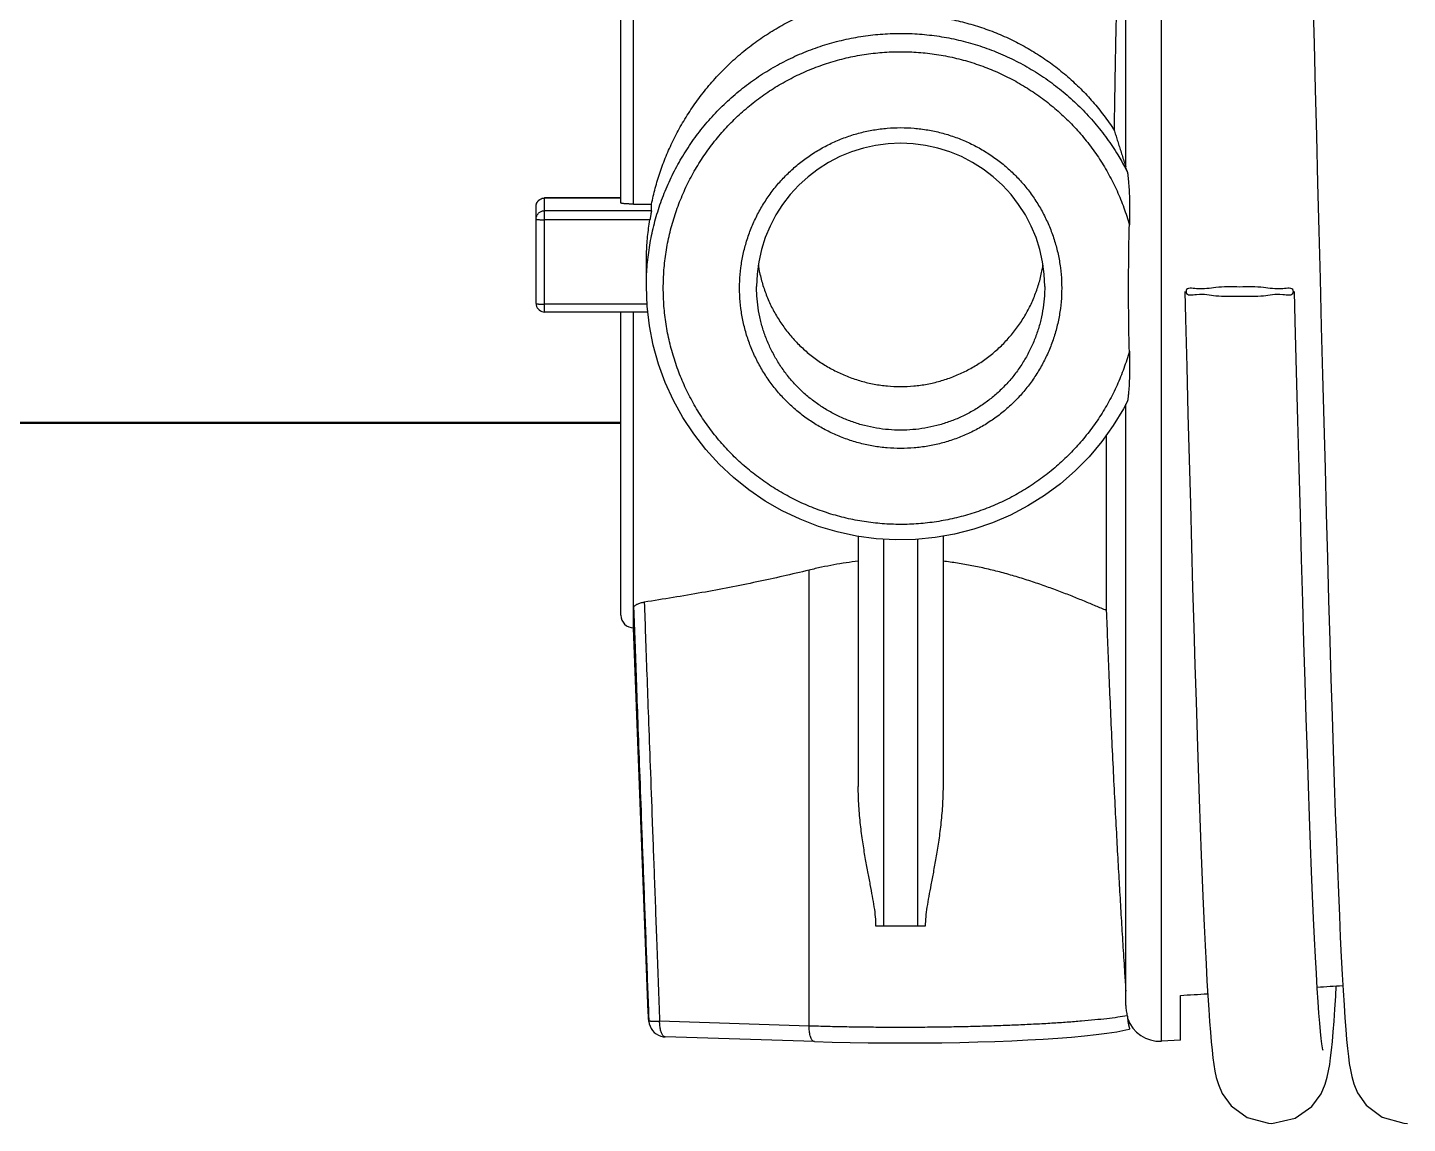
# Model space of a CAD drawing. Header units: millimetres. Extents: x 21899 to 38731, y -5425 to 3612.
# Drawn here: x 24246.6 to 24328, y 3128.8 to 3193.4 of the extents above; entities that cross this region are included whole.
import ezdxf

# ---------------------------------------------------------------- set-up
doc = ezdxf.new("R2010")
doc.units = ezdxf.units.MM

msp = doc.modelspace()

# ---------------------------------------------------------------- linework, layer by layer
at = {"color": 9, "linetype": 'Continuous'}
for p, q in [((24313.50310578396, 3133.604167306057), (24313.50310578396, 3230.395855155759)), ((24282.35988160016, 3183.012189320856), (24282.35988160016, 3203.261522728157)), ((24277.10988160016, 3176.641850659456), (24277.10988160016, 3183.371988769359)), ((24281.60988160016, 3183.370261648459), (24277.10988160016, 3183.370261648459)), ((24283.41294314346, 3182.622852329758), (24277.10988160016, 3182.622852329758)), ((24283.31968214246, 3182.083056710755), (24277.10988160016, 3182.083056710755)), ((24283.15030381846, 3177.100327919557), (24277.10988160016, 3177.100327919557)), ((24282.35988160016, 3159.18902343636), (24282.35988160016, 3176.641850659456)), ((23876.46043046949, 3170.146477480757), (24281.60988160016, 3170.146477480757)), ((24297.10988160016, 3140.394225824159), (24297.10988160016, 3163.230674198559)), ((24299.10988160016, 3163.224165871856), (24299.10988160016, 3140.394225824159)), ((24292.70927992646, 3134.49849067886), (24292.70927992646, 3161.40735993936)), ((24283.25762270896, 3134.765851296259), (24283.25404176876, 3134.820819035958)), ((24292.70927992646, 3134.49849067886), (24283.89328034056, 3134.781034758758)), ((24284.22129414926, 3133.859023918758), (24284.22125914156, 3133.859025043756))]:
    msp.add_line(p, q, dxfattribs=at)
at = {"color": 7, "linetype": 'Continuous'}
for p, q in [((24311.39211849806, 3185.136022333456), (24311.39211849806, 3227.135544559958)), ((24281.60988160016, 3183.074981882957), (24281.60988160016, 3205.250005018956)), ((24281.60988160016, 3183.371988769359), (24277.10988160016, 3183.371988769359)), ((24276.60988160016, 3177.141850659456), (24276.60988160016, 3182.871988769359)), ((24282.35988160016, 3183.012189320856), (24283.41294314346, 3183.012189320856)), ((24283.41294314346, 3182.622852329758), (24283.41294314346, 3183.012189320856)), ((24283.10988160016, 3178.138396417657), (24283.10988160016, 3179.59169231516)), ((24283.19460941225, 3176.641850659456), (24277.10988160016, 3176.641850659456)), ((24281.60988160016, 3158.750017442857), (24281.60988160016, 3176.641850659456)), ((24311.39211849806, 3135.707099702657), (24311.39211849806, 3171.195362431557)), ((23876.46043046949, 3170.080532026157), (24281.60988160016, 3170.080532026157)), ((24310.24297850076, 3169.365409954658), (24310.24297850076, 3159.024007995358)), ((24295.60988160016, 3163.399410133858), (24295.60988160016, 3148.62974762416)), ((24300.60988160016, 3163.406853769458), (24300.60988160016, 3148.629745784259)), ((24282.35988160016, 3158.000011230855), (24282.35988160016, 3159.188792352157)), ((24283.22245201406, 3135.300789813558), (24282.35988160016, 3158.000011230855)), ((24299.10988160016, 3140.394225824159), (24297.10988160016, 3140.394225824159)), ((24314.60988160016, 3133.665688665558), (24314.60988160016, 3136.307184462756)), ((24283.23805487506, 3135.007983609859), (24283.25762273156, 3134.765851117558)), ((24293.03728747235, 3133.576480039457), (24284.22128798406, 3133.859024116158)), ((24314.60988160016, 3133.665681118357), (24313.50310578396, 3133.604167306057))]:
    msp.add_line(p, q, dxfattribs=at)
for points in [[(24322.42981393325, 3195.093509640858), (24322.49860146396, 3192.469853509057), (24322.56827982726, 3189.780826217058), (24322.63874895966, 3187.037340265957), (24322.70990897246, 3184.251053638356), (24322.78166015245, 3181.434248138758), (24322.85390296776, 3178.599695506658)], [(24298.10988160016, 3186.605581121057), (24297.36927351536, 3186.573379674657), (24296.63429129096, 3186.477018982157), (24295.91051099235, 3186.317226164858), (24295.20344737966, 3186.095213840857), (24294.51846678636, 3185.812661090858), (24293.86078202356, 3185.471709804755), (24293.23540542186, 3185.074950354257), (24292.64708014535, 3184.625380605059), (24292.10031620545, 3184.126436654056), (24291.59924431146, 3183.581874252959), (24291.14772028376, 3182.995869117258), (24290.74916654936, 3182.372850346757), (24290.40663794366, 3181.717576684958), (24290.12274575596, 3181.035030168256), (24289.89965824605, 3180.330406794157), (24289.73908281956, 3179.609085620155), (24289.64224347486, 3178.876550965455), (24289.60988160016, 3178.138396417657)], [(24306.60988160016, 3178.138396417657), (24306.57751731296, 3178.876578426956), (24306.48067231846, 3179.609131154655), (24306.32009020416, 3180.330461614758), (24306.09699688386, 3181.035086423857), (24305.81310135456, 3181.717627731257), (24305.47057297156, 3182.372891191157), (24305.07202351606, 3182.995896709457), (24304.62050774536, 3183.58188747846), (24304.11944742956, 3184.126436221159), (24303.57269724626, 3184.625368746456), (24302.98438636806, 3185.074930418559), (24302.35902297105, 3185.471685774657), (24301.70134829966, 3185.812636996256), (24301.01637275026, 3186.09519320586), (24300.30930751566, 3186.317211406458), (24299.58551773776, 3186.477010934857), (24298.85051727066, 3186.573377271256), (24298.10988160016, 3186.605581121057)], [(24276.60988160016, 3182.871988769359), (24276.61737298486, 3182.958216745057), (24276.63824326596, 3183.037992629957), (24276.67076728666, 3183.111109282258), (24276.71364765166, 3183.17694558276), (24276.76443421576, 3183.233466437458), (24276.82964106776, 3183.286072388957), (24276.89642800426, 3183.324136491257), (24276.97225415496, 3183.352674411257), (24277.05661188476, 3183.369143008458), (24277.10988160016, 3183.371988768758)], [(24322.85390296776, 3178.599695506658), (24322.92651911925, 3175.761252255259), (24322.99930312656, 3172.936319344557), (24323.07202456106, 3170.143083117757), (24323.14445322806, 3167.399205255857), (24323.21635919366, 3164.721512166259), (24323.28751280966, 3162.125705647559), (24323.35768473695, 3159.626103492759), (24323.42664596566, 3157.235417738259), (24323.49420803256, 3154.963246787458), (24323.56037200836, 3152.811415883458), (24323.62519521685, 3150.779149415557), (24323.68873591025, 3148.865121005158), (24323.75105349645, 3147.067544111356), (24323.81220887585, 3145.384253402557), (24323.87226492856, 3143.812777031257), (24323.93128722746, 3142.350399596457), (24323.98934509916, 3140.994215354258), (24324.04650412996, 3139.741363713256), (24324.10274978486, 3138.590548679858), (24324.15802910636, 3137.540715367955)], [(24311.49128655456, 3171.382487775256), (24311.25098117316, 3170.929043100659), (24310.65076953126, 3169.935337450057), (24309.97507040076, 3168.990982414456), (24309.22793931876, 3168.101656853658), (24308.41388710236, 3167.272736866758), (24307.53777817186, 3166.509184750357), (24306.60491833286, 3165.815632424856), (24305.62089335326, 3165.196237954558), (24304.59164396906, 3164.654747050557), (24303.52336156026, 3164.194420397358), (24302.42247200706, 3163.818031143557), (24301.29561944496, 3163.527853217558), (24300.14957205876, 3163.325631475956), (24298.99124826366, 3163.212588192157), (24297.82761837746, 3163.189403223558), (24296.66569082906, 3163.256215855057), (24295.51246838906, 3163.412621814656), (24294.37489334466, 3163.657677034458), (24293.25981243426, 3163.989904174658), (24292.17395459876, 3164.407293862958), (24291.12383259086, 3164.907338741457), (24290.11579849516, 3165.487008406057), (24289.15588939826, 3166.14282469816), (24288.24989888126, 3166.870823914556), (24287.40327063426, 3167.66662371406), (24286.62109040896, 3168.525437546159), (24285.90807731326, 3169.442074718259), (24285.26849542426, 3170.411045883357), (24284.70621215265, 3171.426482810355), (24284.22458740626, 3172.482307103659), (24283.82652427656, 3173.572148316958), (24283.51441157036, 3174.689455805357), (24283.29012373756, 3175.827513354558), (24283.15501013436, 3176.979466710258), (24283.10988160016, 3178.138396417657)], [(24314.87311940986, 3177.847129894257), (24314.91407541095, 3176.246491309357), (24314.98715445466, 3173.406050855858), (24315.05918002326, 3170.633911753757), (24315.13015345026, 3167.937497775358), (24315.20007628696, 3165.323375038857), (24315.26895031935, 3162.797273189757), (24315.33677759606, 3160.364110567458), (24315.40356046986, 3158.028022756756), (24315.46930197776, 3155.792383096057), (24315.53400527536, 3153.659858874158), (24315.59767316686, 3151.632462920956), (24315.66030921606, 3149.711555453458), (24315.72191794925, 3147.897880761855), (24315.78250511686, 3146.191604535958), (24315.84207805706, 3144.592350766758), (24315.90064620986, 3143.099237555456), (24315.95822185196, 3141.710911048758), (24316.01482010586, 3140.425599916758), (24316.07043302816, 3139.241700462859), (24316.12502943966, 3138.157641718157), (24316.17858763855, 3137.171160091657)], [(24322.68891211096, 3136.710527013056), (24322.63727462626, 3137.589158750758), (24322.58407506446, 3138.572395548257), (24322.52936035526, 3139.664069752358), (24322.47315986026, 3140.867912957459), (24322.41549117316, 3142.187472181256), (24322.35636429586, 3143.626019629759), (24322.29579955126, 3145.186063336456), (24322.23383116226, 3146.869106231457), (24322.17049141456, 3148.675949531658), (24322.10581046476, 3150.606654461157), (24322.03981683346, 3152.660487016459), (24321.97253785486, 3154.835863900356), (24321.90400049285, 3157.130286805957), (24321.83423121746, 3159.540309210155), (24321.76325591296, 3162.06150885416), (24321.69109998116, 3164.688459982557), (24321.61778841975, 3167.414713128157), (24321.54334587756, 3170.232783117259), (24321.46779669466, 3173.134145933458), (24321.39116492726, 3176.109245035757), (24321.34664378666, 3177.848344730759)], [(24276.60988160016, 3177.141850659456), (24276.61722416215, 3177.056477076057), (24276.63909080366, 3176.973458183656), (24276.67499872766, 3176.895118239358), (24276.72417813486, 3176.82367957836), (24276.78540582045, 3176.761435795957), (24276.85704819426, 3176.710486232456), (24276.93704889356, 3176.672671743159), (24277.02287619916, 3176.649478787658), (24277.10988160016, 3176.641850659456)], [(24316.17858763855, 3137.171160091657), (24316.23110201446, 3136.279275970257), (24316.28259118136, 3135.478297399059), (24316.33315541976, 3134.763214829858)], [(24324.15802910636, 3137.540715367955), (24324.21230403495, 3136.589883916557), (24324.26555965526, 3135.735138964257), (24324.31782164846, 3134.972553572657)], [(24323.00630814605, 3133.094791322656), (24323.00972774616, 3133.081352831257), (24323.00869569886, 3133.089117941556), (24322.98739113676, 3133.216246472657), (24322.95593262235, 3133.443309505259), (24322.91860392676, 3133.761899204757), (24322.87744435566, 3134.168930117157), (24322.83344307966, 3134.664944871958), (24322.78715726866, 3135.251910067058), (24322.73891343976, 3135.932665370157), (24322.68891211096, 3136.710527013056)], [(24323.67663357836, 3134.786683507758), (24323.72606449806, 3135.48735599286), (24323.77572865356, 3136.25953132406), (24323.81150739366, 3136.864782302557)], [(24283.22245205796, 3135.300789815155), (24283.22443521715, 3135.251907707858), (24283.23805487506, 3135.007983609859)], [(24283.25762277326, 3134.765850605858), (24283.28162656786, 3134.622267834657), (24283.32626171796, 3134.483595054557), (24283.39081748566, 3134.352459102058), (24283.47426262936, 3134.231558984658), (24283.57508266596, 3134.123668528158), (24283.69136083586, 3134.031346339158), (24283.82067359536, 3133.95694751486), (24283.96036675686, 3133.902384341858), (24284.10703801446, 3133.869268090057), (24284.22125914156, 3133.859025043756)], [(24316.33315541976, 3134.763214829858), (24316.38304983426, 3134.12735576366), (24316.43265585355, 3133.563657322757), (24316.48257362316, 3133.064444198455), (24316.53383541116, 3132.620755401556), (24316.58840871466, 3132.220942565658), (24316.65128859576, 3131.843471861859), (24316.73230858966, 3131.463629476755), (24316.85430312186, 3131.044597659857), (24317.08392363046, 3130.514025484757), (24317.60665805115, 3129.79662064786), (24318.54594423486, 3129.105988024057), (24319.81102912455, 3128.756260353657), (24320.00401986376, 3128.750011231059)], [(24320.00402943666, 3128.750011231557), (24321.37586539746, 3129.064136637855), (24322.35660895376, 3129.750948335557), (24322.91484469576, 3130.496814026359), (24323.15849672886, 3131.058487875358), (24323.27916868286, 3131.477727416255), (24323.35731744896, 3131.846482621659), (24323.41941900336, 3132.219486409456), (24323.47475773576, 3132.625135177357), (24323.52697753606, 3133.078516480855), (24323.57757754466, 3133.587086090556), (24323.62724590656, 3134.154538251059), (24323.67663357836, 3134.786683507758)], [(24324.31782164846, 3134.972553572657), (24324.36926707266, 3134.296079357457), (24324.42024856556, 3133.698278198855), (24324.47132177696, 3133.171093498957), (24324.52344126116, 3132.705224191159), (24324.57841737936, 3132.288829023757), (24324.64023630126, 3131.903968982457), (24324.71941763216, 3131.517405538056), (24324.83819699636, 3131.092320148557), (24325.06077338455, 3130.558080220457), (24325.57057025286, 3129.834733158157), (24326.50912093346, 3129.124764374057), (24327.78680822295, 3128.757920177457), (24328.00402535626, 3128.750011230957)], [(24293.03728747235, 3133.576480039457), (24294.07074240956, 3133.547124732158), (24295.12738792086, 3133.524522760858), (24296.20117142726, 3133.508787854658), (24297.28593323046, 3133.500000116255), (24298.37543210386, 3133.498204686955), (24299.46339265876, 3133.503410695157), (24300.54355269836, 3133.515591083658), (24301.60970150615, 3133.534683107056), (24302.65573370406, 3133.560589814755), (24303.67569477026, 3133.59318255946), (24304.66382616166, 3133.632304731058), (24305.61460734186, 3133.677776982258), (24306.52285790426, 3133.729408349158), (24307.38377663656, 3133.78700994626), (24308.19303857016, 3133.850419969756), (24308.94698072746, 3133.919553379259), (24309.64286829676, 3133.994498453656), (24310.27937584645, 3134.075725809656), (24310.85792038266, 3134.164656294157), (24311.38675898316, 3134.265577690257), (24311.61524148436, 3134.318190606857)]]:
    msp.add_lwpolyline(points, dxfattribs=at)
for centre, radius, start, end in [((24282.35988160016, 3158.750011230855), 0.75, 180, 270), ((24313.39211849806, 3135.601085387058), 2, 198.721674232258, 273.1811857255386)]:
    msp.add_arc(centre, radius, start, end, dxfattribs=at)
for points, start_tangent, end_tangent in [([(24283.41294314346, 3183.01218932086), (24283.63493359236, 3183.954227803057), (24283.92035160476, 3184.89534830656), (24284.27135467785, 3185.833248070256), (24284.69018369306, 3186.764669633256), (24285.17885130335, 3187.685155451556), (24285.73869258396, 3188.588810022258), (24286.36975853806, 3189.468127208958), (24287.07008169876, 3190.313988825957), (24287.83494409486, 3191.11598471236), (24288.65641440366, 3191.863191091656), (24289.52350173946, 3192.545404860055), (24290.42315859916, 3193.154571455558), (24291.34199800296, 3193.685911631957), (24292.26815860026, 3194.138277900158), (24293.19266937476, 3194.513641662259), (24294.10988160016, 3194.815983606259)], (0.1986631752642481, 0.9800678256089865), (0.9596372587629987, 0.2812407004575221)), ([(24299.42951202326, 3194.149737433359), (24300.46948660846, 3194.021588103358), (24301.49793670626, 3193.821396379655), (24302.50985024536, 3193.55013904256), (24303.50028704076, 3193.209141018157), (24304.46441408896, 3192.800067106658), (24305.39752683396, 3192.324914220557), (24306.29507211256, 3191.786001635657), (24307.15267035826, 3191.185959673057), (24307.96613695876, 3190.527716863257), (24308.73150266286, 3189.814485657957), (24309.44503293646, 3189.049746757355), (24310.10324617396, 3188.237232129857), (24310.70293067656, 3187.380906807957)], (0.9961492370442118, -0.08767381328672133), (0.5446284159289451, -0.8386774639649787)), ([(24310.82286514866, 3194.149737433359), (24310.79373700576, 3192.814120227358), (24310.76628393016, 3191.42558176236), (24310.74158580976, 3190.028101272157), (24310.72034981956, 3188.66518768646), (24310.70293067656, 3187.380906807957)], (-0.02279724831015018, -0.9997401089630673), (-0.01257982360614866, -0.999920870888311)), ([(24310.70293067656, 3187.380906807957), (24310.79469242335, 3187.088200824455), (24310.89046953386, 3186.785364147956), (24310.98996322046, 3186.472554375658), (24311.09291609046, 3186.149681500556), (24311.19940970775, 3185.815473468458), (24311.30973248856, 3185.46785572256), (24311.39222004356, 3185.206326051859)], (0.2976482571809179, -0.9546756072075804), (0.2998771467424348, -0.9539778282861799)), ([(24311.39172056605, 3185.136800899858), (24311.39477220915, 3185.122773847157), (24311.40416898906, 3185.094896529259), (24311.42123801046, 3185.051692323657), (24311.44707848636, 3184.990725710257), (24311.48264238315, 3184.909722749257)], (-0.557829677152038, -0.8299554513878761), (0.4054521605857743, -0.9141162647477221)), ([(24311.48264238315, 3184.909722749257), (24311.48660821636, 3184.900573203558), (24311.49063691206, 3184.890864044257)], (0.4054521606272338, -0.9141162647293329), (0.3765207717976638, -0.9264081759164757)), ([(24311.49063691206, 3184.890864044257), (24311.49471113136, 3184.869543143159)], (0.2341146869342469, -0.9722089864641653), (0.154697195461851, -0.9879619313092171)), ([(24311.49471113136, 3184.869543143159), (24311.49877077326, 3184.83906051546)], (0.1546971949749357, -0.9879619313854593), (0.1140173083215205, -0.9934787634384116)), ([(24311.49877077326, 3184.83906051546), (24311.50427165366, 3184.791683997057), (24311.51156585605, 3184.728325962758), (24311.52032208515, 3184.649495801659), (24311.53009939006, 3184.556618179955), (24311.54031307826, 3184.452830602455), (24311.55076756156, 3184.337763679356), (24311.56142922006, 3184.208770797257), (24311.57215573086, 3184.063309376255), (24311.58268904105, 3183.898921861757), (24311.59264483786, 3183.713354461957), (24311.60151748186, 3183.50466102186), (24311.60861954366, 3183.274697918456), (24311.61335003706, 3183.027884202256), (24311.61539766446, 3182.761095328657), (24311.61439389366, 3182.468178475156), (24311.60989697516, 3182.143267047457), (24311.60155593876, 3181.780716173358)], (0.1140173089279917, -0.9934787633688095), (-0.02690095166742489, -0.9996381039153055)), ([(24282.35988160016, 3183.01218932086), (24282.26226878136, 3183.012723282456), (24282.16626974316, 3183.014317142759), (24282.07358993856, 3183.016943027858), (24281.98573175786, 3183.020559030458), (24281.90417085456, 3183.025107361358), (24281.83031440096, 3183.030513702157), (24281.76548445556, 3183.036684998257), (24281.71078794186, 3183.043519909956), (24281.66719757026, 3183.050902779458), (24281.63550865235, 3183.058704510157), (24281.61629819966, 3183.066783776059), (24281.60988160016, 3183.074981882957)], (-1, 0), (0, 1)), ([(24283.41294314346, 3182.622852329758), (24283.41172049186, 3182.610465839258), (24283.40805316136, 3182.586154491855), (24283.40208443806, 3182.550621050756), (24283.39405972766, 3182.504894255359), (24283.38410216826, 3182.449187565056), (24283.37263350165, 3182.385317313059), (24283.36014670756, 3182.315472912858), (24283.34685407066, 3182.240336575156), (24283.33319162736, 3182.16195149146), (24283.31968214246, 3182.083056710759)], (0, -1), (-0.1672282406957764, -0.9859182093428418)), ([(24283.10988312376, 3179.591692315156), (24283.11829608986, 3180.09231537196), (24283.18555554116, 3181.091317101058), (24283.31968214246, 3182.083056710759)], (0, 1), (0.1672282406670926, 0.985918209347707)), ([(24311.60155566355, 3174.329997749755), (24311.58310657646, 3175.137610215257), (24311.56931787186, 3176.029159875758), (24311.56069810675, 3176.991807655657), (24311.55757250156, 3177.997186846758), (24311.56012239576, 3179.01738249516), (24311.56851320716, 3180.013819057156), (24311.58253713125, 3180.943018153357), (24311.60155568866, 3181.780705155656)], (-0.02690095165693018, 0.9996381039155879), (0.02690095165693018, 0.9996381039155879)), ([(24289.70760938296, 3179.432022922458), (24289.75461025286, 3179.156330471458), (24289.93436363326, 3178.394705911658), (24290.18386765026, 3177.652858566958), (24290.50099362366, 3176.937117617457), (24290.88303594646, 3176.253589512358), (24291.32673516826, 3175.608105872558), (24291.82830580376, 3175.006173736958), (24292.38346862916, 3174.452928578157), (24292.98748719096, 3173.953090488958), (24293.63520821575, 3173.510923911457), (24294.32110557606, 3173.130201255259), (24295.03932743756, 3172.814170711557), (24295.78374618456, 3172.565528541756), (24296.54801069876, 3172.386396073056), (24297.32560054476, 3172.278301600458), (24298.10988160016, 3172.242167348057)], (0.1517103758707272, -0.9884249905041671), (1, 0)), ([(24298.10988160016, 3172.242167348057), (24298.89416265566, 3172.278301600458), (24299.67175250166, 3172.386396073056), (24300.43601701576, 3172.565528541756), (24301.18043576276, 3172.814170711557), (24301.89865762426, 3173.130201255259), (24302.58455498466, 3173.510923911457), (24303.23227600936, 3173.953090488958), (24303.83629457116, 3174.452928578157), (24304.39145739656, 3175.006173736958), (24304.89302803206, 3175.608105872558), (24305.33672725386, 3176.253589512358), (24305.71876957666, 3176.937117617457), (24306.03589555016, 3177.652858566958), (24306.28539956716, 3178.394705911658), (24306.46515294746, 3179.156330471458), (24306.51215310756, 3179.432018297557)], (1, 0), (0.1517109234812803, 0.9884249064529168)), ([(24318.10988160016, 3178.117635047758), (24316.70443829376, 3178.09010762646), (24315.57049453475, 3178.015910320359), (24314.95158342796, 3177.907612457358), (24314.94450919236, 3177.847254272059)], (-1, 0), (0.001766975563799816, -0.99999843889746)), ([(24314.94450919236, 3177.847254272059), (24314.95158341076, 3177.787862025656), (24315.57049446926, 3177.679564162758), (24316.70443771796, 3177.605366873158), (24318.10988160016, 3177.577839428657)], (0.001766975549257891, -0.9999984388974856), (1, 0)), ([(24321.27525400766, 3177.848220307456), (24321.26817977236, 3177.907612457358), (24320.64926866555, 3178.015910320359), (24319.51532490666, 3178.09010762646), (24318.10988160016, 3178.117635047758)], (-0.001767622572115369, 0.9999984377540011), (-1, 0)), ([(24318.10988160016, 3177.577839428657), (24319.51532548245, 3177.605366873158), (24320.64926873106, 3177.679564162758), (24321.26817978956, 3177.787862025656), (24321.27525400766, 3177.848220307456)], (1, 0), (-0.001767622576366259, 0.9999984377539934)), ([(24311.60155593876, 3174.329985702356), (24311.60996067835, 3173.965017925359), (24311.61446211976, 3173.638397568957), (24311.61536397066, 3173.343827603057), (24311.61305333236, 3173.075418099459), (24311.60794877826, 3172.830691417857), (24311.60066314216, 3172.611728035259), (24311.59181316466, 3172.417153768856), (24311.58191765036, 3172.244511504658), (24311.57146206946, 3172.092290906658), (24311.56081120286, 3171.958408503855), (24311.55021855446, 3171.840667376655), (24311.53983351466, 3171.736861348458), (24311.52969852946, 3171.644730804557), (24311.52003064596, 3171.564245578458), (24311.51139353176, 3171.498086710959), (24311.50420265445, 3171.447326419457), (24311.49877077326, 3171.41225557806)], (0.02690095165947959, -0.9996381039155193), (-0.1618827850657398, -0.9868099938181412)), ([(24311.49877077326, 3171.41225557806), (24311.49470838955, 3171.392280034557), (24311.49128980496, 3171.382461614758)], (-0.1618827839807688, -0.9868099939961268), (-0.4700660132480575, -0.8826312611669027)), ([(24292.70927992646, 3161.407359939356), (24289.63362418016, 3160.709300594459), (24286.38811530896, 3160.07763140406), (24282.98600762826, 3159.51942084666)], (-0.9715033115781232, -0.237025980839106), (-0.9890202199037371, -0.147780257888406)), ([(24295.60988160016, 3161.935982672756), (24294.89318223156, 3161.839837630658), (24294.17109404416, 3161.719615045757), (24293.44292780515, 3161.575325137757), (24292.70927984786, 3161.407359920056)], (-0.9931360141040187, -0.1169651977708857), (-0.9715033115782269, -0.237025980838681)), ([(24310.24297850076, 3159.024007995358), (24309.62500801666, 3159.286826104657), (24308.94848487095, 3159.569352430757), (24308.21901370656, 3159.864889569359), (24307.44367758486, 3160.165862677357), (24306.63085377785, 3160.464214772455), (24305.78753382376, 3160.752678909157), (24304.92452746806, 3161.023284145856), (24304.05409309916, 3161.268836168758), (24303.18406382795, 3161.484833788258), (24302.31892257815, 3161.668724103456), (24301.46103954346, 3161.819208962155), (24300.60988160016, 3161.935982672756)], (-0.9195145814327462, 0.3930558923773584), (-0.9931360141053426, 0.1169651977596452)), ([(24282.35988160016, 3159.189023436356), (24282.36923018856, 3159.235064982156), (24282.39695608446, 3159.281101736458), (24282.44195250036, 3159.325712412156), (24282.50315861516, 3159.368203066257), (24282.57912019726, 3159.407679762357), (24282.66715411826, 3159.442972288958), (24282.76575997985, 3159.473699308157), (24282.87307883486, 3159.499372812159), (24282.98600769236, 3159.519420856359)], (-3.171522117019226e-06, 0.9999999999949708), (0.9890202198945798, 0.1477802579496903)), ([(24310.24297850076, 3159.024007995358), (24310.30951794235, 3157.259291146558), (24310.38574519826, 3155.358559136159), (24310.47166486086, 3153.344112315059), (24310.56544677696, 3151.273801603158), (24310.66379282556, 3149.223259421855), (24310.76290335476, 3147.262555547055), (24310.85885976386, 3145.451370309358), (24310.95008352606, 3143.799146817157), (24311.03971045736, 3142.234646711258), (24311.13131213796, 3140.689827843358), (24311.22601834025, 3139.144735815658), (24311.32368360056, 3137.601758489556), (24311.39178482456, 3136.553725871458)], (0.0365208268937092, -0.9993328920850147), (0.06552104835491973, -0.9978511874134702)), ([(24296.65460535116, 3140.400102222258), (24296.62947557326, 3140.942115673755), (24296.55758791916, 3141.524627891758), (24296.45072765126, 3142.157235816358), (24296.32099066165, 3142.846908377058), (24296.17696617626, 3143.604119558757), (24296.02636586706, 3144.438912166155), (24295.87838106866, 3145.360601922257), (24295.74561689646, 3146.378349643655), (24295.64791499545, 3147.480432109358), (24295.60988160016, 3148.629747624156)], (0, 1), (0, 1)), ([(24300.60988160016, 3148.629747624156), (24300.57195376875, 3147.482093584757), (24300.47339537286, 3146.371648949756), (24300.33915997096, 3145.345566170257), (24300.19001811506, 3144.419322648057), (24300.03887894746, 3143.583196055759), (24299.89502598006, 3142.827333225356), (24299.76608694375, 3142.141004955058), (24299.66045797816, 3141.513230697958), (24299.58974404386, 3140.935992487259), (24299.56515784925, 3140.400102222258)], (0, -1), (0, -1)), ([(24297.10988160016, 3140.394225824155), (24296.95629755835, 3140.394880505057), (24296.80373208406, 3140.396847971257), (24296.65460535116, 3140.400102222258)], (-1, 0), (-0.9996502847780443, 0.02644443501335001)), ([(24299.56515784925, 3140.400102222258), (24299.41603000326, 3140.396847951957), (24299.26347516526, 3140.394880586457), (24299.10988160016, 3140.394225824155)], (-0.9996502847780443, -0.02644443501335001), (-1, 0)), ([(24314.60988160016, 3136.307184462759), (24316.22370584126, 3136.404890402755)], (0.9981729477340026, 0.06042157240599177), (0.9981716284592979, 0.0604433630675329)), ([(24322.68386733246, 3136.796366331757), (24324.19528492396, 3136.888039650355)], (0.9981662533023141, 0.06053206396960613), (0.9981649735583153, 0.06055316309927698)), ([(24311.39211858845, 3135.707314023359), (24311.39251261415, 3135.667148898556), (24311.39967262225, 3135.531200854359), (24311.41647412046, 3135.390470239956), (24311.44385187306, 3135.245168867958), (24311.48264238315, 3135.09635627826)], (-4.84332846688644e-05, -0.9999999988271085), (0.2855815092385542, -0.9583544237812177)), ([(24311.48264238315, 3135.09635627826), (24311.48660617365, 3135.083189160756), (24311.49063691206, 3135.070064354255)], (0.2855815081738383, -0.9583544240984939), (0.2962158093170368, -0.9551210364716365)), ([(24311.49063691206, 3135.070064354255), (24311.49470972756, 3135.009346449857), (24311.49805070845, 3134.959179389658)], (0.06718287664237316, -0.9977406782757009), (0.06622844916985154, -0.997804486119679)), ([(24311.49805070845, 3134.959179389658), (24311.49877077326, 3134.948322814958)], (0.06622845269216004, -0.9978044858858885), (0.06613106728968325, -0.9978109449886424)), ([(24311.49877077326, 3134.948322814958), (24311.50420309026, 3134.881453374455), (24311.51139432736, 3134.816125329657), (24311.52003158496, 3134.753093716256), (24311.52969930126, 3134.693347786557), (24311.53983380366, 3134.63828029166), (24311.55021824446, 3134.587283358956), (24311.56081034646, 3134.539334853158), (24311.56736959096, 3134.511241974356)], (0.06613106504434965, -0.9978109451374544), (0.2313012360430521, -0.9728821810501806)), ([(24311.56451797656, 3134.795257012858), (24311.55756324256, 3134.664088605758), (24311.56711922386, 3134.511216578558)], (-0.1090641074310048, -0.9940347179401122), (0.1290363038723712, -0.9916398702568171)), ([(24311.56736959096, 3134.511241974356), (24311.57146097386, 3134.49420379016), (24311.58191674476, 3134.452151362457), (24311.59181286675, 3134.413825633157), (24311.60066386426, 3134.380242319858), (24311.60794873316, 3134.352478967758), (24311.61305349816, 3134.331972479358), (24311.61536479066, 3134.320358453158), (24311.61445009545, 3134.318919041656)], (0.2313012358103309, -0.9728821811055097), (-0.6890242174041039, -0.7247383167948707))]:
    msp.add_spline(points, degree=3, dxfattribs=dict(at, start_tangent=start_tangent, end_tangent=end_tangent))
at = {"color": 9, "linetype": 'Continuous'}
for points, start_tangent, end_tangent in [([(24283.10988304636, 3178.138396417758), (24283.12112278356, 3178.717001849156), (24283.21095154676, 3179.870748197758), (24283.39007029225, 3181.014109616757), (24283.65740638286, 3182.140239315158), (24284.01135651066, 3183.24238336716), (24284.44980076815, 3184.313940844058), (24284.97011014186, 3185.348486315055), (24285.56916765606, 3186.339822325255), (24286.24338212846, 3187.282005982455), (24286.98871348746, 3188.169391573156), (24287.80069495926, 3188.996660899458), (24288.67445952756, 3189.75885539276), (24289.60477219256, 3190.451408433557), (24290.58605518986, 3191.070167826158), (24291.61243074276, 3191.611427221058), (24292.67774386806, 3192.071940826758), (24293.77561453036, 3192.448950654358), (24294.89945820036, 3192.740195586357), (24296.04254482496, 3192.943931516558), (24297.19801842606, 3193.058936483558), (24298.35895946636, 3193.084521799858), (24299.51840545826, 3193.020533990759), (24300.66941229586, 3192.867356297858), (24301.80507760346, 3192.625907285455), (24302.91859847216, 3192.297633406357), (24304.00330001536, 3191.884502371959), (24305.05268357476, 3191.388989145358), (24306.06045692496, 3190.814064852359), (24307.02057841026, 3190.163176997758), (24307.92730022546, 3189.440222324858), (24308.77519334956, 3188.649527477155), (24309.55916768865, 3187.795837401358), (24310.27450645686, 3186.884293545158), (24310.91693849276, 3185.920346487957), (24311.37114642246, 3185.124090978457)], (2.514338052502365e-12, 1), (0.4685990156544796, -0.8834109816657549)), ([(24284.93270997446, 3182.767879583658), (24285.33304038696, 3183.758547452358), (24285.80823931026, 3184.715796177057), (24286.35552238276, 3185.634016852557), (24286.97168271666, 3186.507828922058), (24287.65310971405, 3187.332111939158), (24288.39581073156, 3188.102036138658), (24289.19543339876, 3188.813089551059), (24290.04729272045, 3189.461106024857), (24290.94639652996, 3190.042287895958), (24291.88747694056, 3190.553229918256), (24292.86501905425, 3190.990937785857), (24293.87329511886, 3191.352846745158), (24294.90639685756, 3191.636835979956), (24295.95827043836, 3191.841241274658), (24297.02275264286, 3191.964864846555), (24298.09360511286, 3192.006982124356), (24299.16455413546, 3191.967346228757), (24300.22932287346, 3191.846189348857), (24301.28167339625, 3191.644221155457), (24302.31543730126, 3191.362625427359), (24303.32455923526, 3191.003051506257), (24304.30312501665, 3190.567606442157), (24305.24540061176, 3190.058841537855), (24306.14586097516, 3189.479740187358), (24306.99923238026, 3188.833694406658), (24307.80052039216, 3188.124483986758), (24308.54502698226, 3187.356264753857), (24309.22837508576, 3186.533554543956), (24309.84655785636, 3185.661184445758), (24310.39597939916, 3184.744229677857), (24310.87343406735, 3183.78802131036), (24311.27610452976, 3182.798173189858), (24311.60155568866, 3181.780705155656)], (0.3388125460079437, 0.9408538986833265), (0.2678791061327753, -0.963452533598571)), ([(24298.10988160016, 3168.58816623456), (24297.31110509895, 3168.621690620759), (24296.51282388176, 3168.722903328158), (24295.72318361616, 3168.891806680658), (24294.95007516046, 3169.127189569757), (24294.20088945195, 3169.426750459657), (24293.48085851716, 3169.788095734959), (24292.79401019336, 3170.209079054057), (24292.14501935616, 3170.686946760557), (24291.53903033446, 3171.218007508458), (24290.98059732376, 3171.798241368855), (24290.47361581366, 3172.423549625459), (24290.02165804076, 3173.089528409157), (24289.62801691696, 3173.791349385658), (24289.29555841596, 3174.523906243958), (24289.02667357796, 3175.281920623256), (24288.82329584526, 3176.059937614758), (24288.68689112716, 3176.852354502058), (24288.61844611006, 3177.653442336359), (24288.61845346076, 3178.457431940758), (24288.68691314926, 3179.258518711056), (24288.82333243036, 3180.050933386756), (24289.02672452766, 3180.828947002559), (24289.29562353015, 3181.58695707026), (24289.62809593296, 3182.31950862156), (24290.02175025866, 3183.021322672157), (24290.47371995706, 3183.68729252616), (24290.98071319135, 3184.312591654958), (24291.53915963886, 3184.892817815657), (24292.14516093136, 3185.42386897426), (24292.79415566766, 3185.901720743757), (24293.48100364205, 3186.322686883559), (24294.20104974026, 3186.684023572259), (24294.95026741656, 3186.983579930959), (24295.72338839806, 3187.218948192458), (24296.51298960486, 3187.387826809358), (24297.31117886396, 3187.489017410855), (24298.10988160016, 3187.522535641157)], (-1, 0), (1, 0)), ([(24298.10988160016, 3187.522535641157), (24298.90865810135, 3187.489011254958), (24299.70693931865, 3187.387798547559), (24300.49657958426, 3187.218895195056), (24301.26968803996, 3186.983512305957), (24302.01887374846, 3186.683951416057), (24302.73890468325, 3186.322606140657), (24303.42575300696, 3185.901622821559), (24304.07474384416, 3185.423755115156), (24304.68073286596, 3184.892694367158), (24305.23916587656, 3184.312460506855), (24305.74614738666, 3183.687152250259), (24306.19810515966, 3183.021173466557), (24306.59174628345, 3182.31935249006), (24306.92420478436, 3181.586795631756), (24307.19308962236, 3180.828781252458), (24307.39646735506, 3180.050764260955), (24307.53287207326, 3179.258347373656), (24307.60131709026, 3178.457259539256), (24307.60130973956, 3177.653269934959), (24307.53285005115, 3176.852183164658), (24307.39643076996, 3176.059768488958), (24307.19303867266, 3175.281754873158), (24306.92413967026, 3174.523744805356), (24306.59166726736, 3173.791193254157), (24306.19801294176, 3173.089379203557), (24305.74604324336, 3172.423409349558), (24305.23905000906, 3171.79811022076), (24304.68060356146, 3171.217884059955), (24304.07460226896, 3170.686832901356), (24303.42560753276, 3170.208981131957), (24302.73875955836, 3169.788014992057), (24302.01871346006, 3169.426678303458), (24301.26949578376, 3169.127121944755), (24300.49637480236, 3168.891753683256), (24299.70677359556, 3168.72287506636), (24298.90858433646, 3168.621684464855), (24298.10988160016, 3168.58816623456)], (1, 0), (-1, 0)), ([(24311.37114642246, 3185.124090978457), (24311.48264238315, 3184.909722749257)], (0.4685990155423013, -0.8834109817252591), (0.4542331080842106, -0.8908828674523704)), ([(24276.63965483696, 3183.041362906057), (24276.63997074236, 3183.042231297059), (24276.67678237446, 3183.120975803158), (24276.72676592856, 3183.192161384755), (24276.78839706056, 3183.253612048757), (24276.85980420015, 3183.303461198957), (24276.93881550806, 3183.340191793857), (24277.02302858516, 3183.362686680157), (24277.02394000225, 3183.362845963857)], (0.3409890274147435, 0.9400672758812251), (0.9852285611353461, 0.1712445103446407)), ([(24277.02394000225, 3183.362845963857), (24277.10988160016, 3183.370261648455)], (0.9852285610880274, 0.1712445106168819), (1, 0)), ([(24276.60988160016, 3182.871988769355), (24276.61744220046, 3182.958311939659), (24276.63965483696, 3183.041362906057)], (0, 1), (0.3409890276638909, 0.9400672757908523)), ([(24276.60988160016, 3182.124579450658), (24276.61747772366, 3182.211103628157), (24276.64003528976, 3182.29499881226), (24276.67686889826, 3182.373715890255), (24276.72685937866, 3182.44486308366), (24276.78848779536, 3182.506278620858), (24276.85988160016, 3182.556096422057), (24276.93887152856, 3182.592802798357), (24277.02305751136, 3182.61528244516), (24277.10988160016, 3182.622852329758)], (0, 1), (1, 0)), ([(24311.60155566355, 3174.329997749755), (24311.27610824406, 3173.312538925558), (24310.87343891375, 3172.322691281257), (24310.39598491066, 3171.366482251557), (24309.84656406436, 3170.449526943459), (24309.22838198255, 3169.577156314055), (24308.54503452376, 3168.754445524555), (24307.80052846226, 3167.986225602057), (24306.99924092066, 3167.277014464158), (24306.14586995586, 3166.630967961955), (24305.24540997716, 3166.051865866757), (24304.30313470616, 3165.543100196559), (24303.32456917116, 3165.107654343457), (24302.31544744486, 3164.748079631958), (24301.28168366926, 3164.466483101558), (24300.22933323716, 3164.264514108658), (24299.16456450686, 3164.143356427758), (24298.09361545666, 3164.103719739356), (24297.02276288006, 3164.145836234558), (24295.95828053346, 3164.269459036357), (24294.90640673756, 3164.473863581457), (24293.87330474686, 3164.757852084258), (24292.86502836636, 3165.119760340156), (24291.88748589816, 3165.557467528357), (24290.94640507946, 3166.068408905758), (24290.04730082276, 3166.649590162957), (24289.19544100996, 3167.297606061158), (24288.39581781406, 3168.008658936258), (24287.65311623256, 3168.778582639559), (24286.97168863746, 3169.602865205259), (24286.35552767826, 3170.476676866459), (24285.80824395236, 3171.39489718396), (24285.33304435476, 3172.35214559556), (24284.93271324686, 3173.342813204858), (24284.60959661926, 3174.361094461558), (24284.36558757716, 3175.401023332259), (24284.20211614035, 3176.456505173355), (24284.12014001686, 3177.521356347355), (24284.12013964726, 3178.589335912558), (24284.20211503336, 3179.654187139156), (24284.36558573825, 3180.709669087257), (24284.60959405696, 3181.749598115057), (24284.93270997446, 3182.767879583658)], (-0.2678791061326471, -0.9634525335986065), (0.338812546007129, 0.9408538986836198)), ([(24276.60988160016, 3182.124579450658), (24276.61744220046, 3182.117385853158), (24276.63997074236, 3182.110392573359), (24276.67678237446, 3182.103830531156), (24276.72676592856, 3182.097898399359), (24276.78839706056, 3182.092777510759), (24276.85980420015, 3182.088623414857), (24276.93881550806, 3182.085562531956), (24277.02302858516, 3182.083687958158), (24277.10988160016, 3182.083056710759)], (0, -1), (1, 0)), ([(24298.10988160016, 3169.66775747266), (24297.39501762256, 3169.697767413858), (24296.68077389976, 3169.78833890396), (24295.97426346696, 3169.939474929659), (24295.28254617476, 3170.150090692357), (24294.61223439156, 3170.418127163557), (24293.96800864536, 3170.741442742157), (24293.35347261026, 3171.118117129157), (24292.77280912406, 3171.545686408557), (24292.23062086826, 3172.020847760858), (24291.73098237636, 3172.540004508355), (24291.27737887656, 3173.099489488759), (24290.87300643026, 3173.695362474857), (24290.52081117756, 3174.323303471556), (24290.22335725986, 3174.978743805255), (24289.98278389586, 3175.656960878958), (24289.80082089436, 3176.353074140257), (24289.67877976336, 3177.06207079806), (24289.61754325136, 3177.778825128258), (24289.60988278766, 3178.138396416358)], (-1, 0), (3.653755460245591e-09, 1)), ([(24306.60988041266, 3178.138396417657), (24306.60221109056, 3177.778617414358), (24306.54095692316, 3177.06186456166), (24306.41889833646, 3176.352870925159), (24306.23691822456, 3175.656762220657), (24305.99632812106, 3174.97855091366), (24305.69885790896, 3174.323117554759), (24305.34664722426, 3173.69518528046), (24304.94226074895, 3173.099323087357), (24304.48864367476, 3172.539849319855), (24303.98899035866, 3172.020702717957), (24303.44678863545, 3171.545553404456), (24302.86611953306, 3171.118002036157), (24302.25158202476, 3170.741346803956), (24301.60734117976, 3170.418042747759), (24300.93699953126, 3170.150014247858), (24300.24527023926, 3169.939415567758), (24299.53879452486, 3169.788305800455), (24298.82463342095, 3169.697757981256), (24298.10988160016, 3169.66775747266)], (-3.818812139612289e-09, -1), (-1, 0)), ([(24276.60988160016, 3177.14185065946), (24276.61744220046, 3177.134657061957), (24276.63997074236, 3177.127663782157), (24276.67678237446, 3177.121101739958), (24276.72676592856, 3177.115169608158), (24276.78839706056, 3177.110048719558), (24276.85980420015, 3177.105894623655), (24276.93881550806, 3177.102833740759), (24277.02302858516, 3177.100959166859), (24277.10988160016, 3177.100327919557)], (0, -1), (1, 0)), ([(24282.35988160016, 3159.188792352157), (24282.43095138596, 3157.186829342358), (24282.51128079576, 3154.948126854557), (24282.60273063116, 3152.423366960556), (24282.70671133516, 3149.576087265556), (24282.82388830946, 3146.389993836157), (24282.95397472156, 3142.87388942466), (24283.09662628506, 3139.037214790358), (24283.23607475556, 3135.301298405357)], (0.03526628331588326, -0.9993779511581612), (0.03736083522133521, -0.9993018402822865)), ([(24282.98600762826, 3159.51942084666), (24283.05730864486, 3157.506931332158), (24283.13795719585, 3155.255978962457), (24283.23001766336, 3152.711561416156), (24283.33509204786, 3149.83210179456), (24283.45400558796, 3146.597148604556), (24283.58650171986, 3143.014852774158), (24283.73216205506, 3139.096716817457), (24283.89328034056, 3134.781034758758)], (0.03518665874388205, -0.9993807577927653), (0.03737558395420176, -0.9993012887633451)), ([(24283.22555676356, 3135.227421812258), (24283.22245994036, 3135.300592869058)], (-0.04654534043627662, 0.9989161783071046), (-0.0380132331800032, 0.9992772358575986)), ([(24283.23276986766, 3135.094606463557), (24283.22843405176, 3135.169814499259), (24283.22555676356, 3135.227421812258)], (-0.06189129620939299, 0.9980828960830465), (-0.04654533993416244, 0.9989161783305011)), ([(24283.25402842426, 3134.821176629357), (24283.23976455406, 3134.991705341658), (24283.23276986766, 3135.094606463557)], (-0.09276631215636903, 0.9956879085983255), (-0.06189129585208062, 0.9980828961052035)), ([(24283.23607475556, 3135.301298405357), (24283.25402842426, 3134.821176629357)], (0.03736083531886086, -0.9993018402786402), (0.03737482825215512, -0.999301317027613)), ([(24283.25404176876, 3134.820819035958), (24283.26623878006, 3134.811057120558), (24283.26887368046, 3134.810118600759)], (0.1043927529024088, -0.9945361497409014), (0.9447437891522475, -0.3278096594950399)), ([(24283.26887368046, 3134.810118600759), (24283.30042063165, 3134.802352000257), (24283.35582600686, 3134.794897560259), (24283.43122088705, 3134.788859830256), (24283.52492603616, 3134.784373285758), (24283.63485440146, 3134.781537853658), (24283.75855759755, 3134.780416686557), (24283.89328043816, 3134.781034755655)], (0.9447437897382275, -0.3278096578062519), (0.999942995108522, 0.01067738420206777)), ([(24284.22126053675, 3133.859070039958), (24284.20213238736, 3133.861073280957), (24284.15193353366, 3133.880476050257), (24284.10379876026, 3133.919789832857), (24284.05870428986, 3133.978220043358), (24284.01757253596, 3134.054574417158), (24283.98124068136, 3134.14729921176), (24283.95044891826, 3134.254505752655), (24283.92582421585, 3134.374011214757), (24283.90786802296, 3134.503382103056), (24283.89694599376, 3134.639983611556), (24283.89328043816, 3134.781034755655)], (-0.999519646875186, 0.03099153933743369), (0, 1)), ([(24311.48264238315, 3135.09635627826), (24310.91786849556, 3135.012264315857), (24310.27660392536, 3134.932050209256), (24309.56263289056, 3134.856186830959), (24308.78020798806, 3134.785127176558), (24307.93403646495, 3134.719299198656), (24307.02917808745, 3134.659096205258), (24306.07103187646, 3134.604877210557), (24305.06531197256, 3134.55696564286), (24304.01803711586, 3134.51564830956), (24302.93546181416, 3134.481171948359), (24301.82405920386, 3134.453742668858), (24300.69046206346, 3134.433524156957), (24299.54144566876, 3134.420637298157), (24298.38387409836, 3134.415159104759), (24297.22467391776, 3134.417122294155), (24296.07075956686, 3134.426515104158), (24294.92902309816, 3134.44328151536), (24293.80630959226, 3134.467320876658), (24292.70927992646, 3134.498490678856)], (-0.9869053179782435, -0.1613006303343607), (-0.9994868256948604, 0.03203256565453407)), ([(24293.03728985146, 3133.576555679956), (24293.01299735576, 3133.579570293059), (24292.95806152486, 3133.604254069756), (24292.90586524786, 3133.652864640357), (24292.85769377016, 3133.724205051356), (24292.81473323356, 3133.816518665055), (24292.77804146906, 3133.927532413858), (24292.74852194956, 3134.054512770857), (24292.72690154376, 3134.194333058356), (24292.71371261766, 3134.343550436657), (24292.70927992646, 3134.498490678856)], (-0.9995057280076947, 0.03143723397196813), (0, 1))]:
    msp.add_spline(points, degree=3, dxfattribs=dict(at, start_tangent=start_tangent, end_tangent=end_tangent))

doc.saveas('drawing.dxf')
